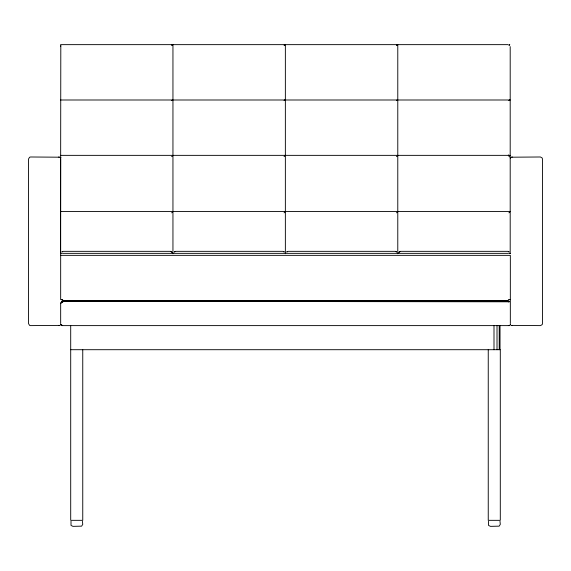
<?xml version="1.0" encoding="UTF-8"?>
<svg xmlns="http://www.w3.org/2000/svg" width="571" height="571" viewBox="0 0 571 571"><rect width="100%" height="100%" fill="white"/><g stroke="black" fill="none" stroke-linecap="round" stroke-linejoin="round"><path stroke-width="0.86" d="M60.819 303.536L61.747 301.795M60.533 253.717L60.804 45.644M60.669 157.996L60.804 157.489L60.669 158.067M61.804 301.252L62.674 301.524L61.675 301.795L60.669 303.529L60.669 323.607M60.533 46.651L60.833 45.601M71.011 521.273L71.011 525.413L72.924 526.355L81.617 526.155L82.752 524.349L82.445 521.273M488.555 521.273L488.555 525.413L490.468 526.355L499.161 526.155L500.296 524.349L499.989 521.273M62.011 302.53L62.289 301.795M398.886 252.211L400.549 251.34L507.733 251.34L509.039 251.825M398.886 252.311L400.043 251.604M171.664 156.64L172.535 155.769M171.664 212.847L172.535 211.977M284.08 156.64L284.95 155.769M284.08 212.847L284.95 211.977M396.495 156.64L397.366 155.769M396.495 212.847L397.366 211.977M508.911 156.64L509.782 155.769M508.911 212.847L509.782 211.977M61.989 251.825L63.302 251.34L170.486 251.34L172.142 252.211M174.405 251.825L175.718 251.34L282.902 251.34L284.208 251.825M286.82 251.825L288.134 251.34L395.318 251.34L396.624 251.825M61.989 251.954L62.382 251.725M174.405 251.954L175.211 251.604M286.82 251.954L287.627 251.604M508.276 301.524L508.825 301.252M58.663 325.613L59.634 325.399L30.556 325.613L29.556 325.349L28.55 323.607L28.55 158.995L29.556 157.261L30.556 156.989L59.634 157.203L58.663 156.989M512.337 156.989L511.366 157.203L540.444 156.989L542.179 157.996L542.45 158.995L542.45 323.607L542.179 324.613L540.444 325.613L511.366 325.399L512.337 325.613M508.34 301.524L509.339 301.26L61.675 301.252L509.325 301.795L508.326 301.795L508.311 301.252M60.533 44.645L508.19 44.645M60.533 99.996L510.196 99.996M60.533 155.355L510.196 155.355M60.533 211.563L510.196 211.563M60.833 253.346L61.925 253.346M62.689 253.346L508.34 253.346M509.104 253.346L510.196 253.346M60.683 255.351L510.346 255.351L510.331 323.607M61.268 299.518L62.674 299.518L60.669 299.518L60.669 158.995M508.326 299.518L510.331 299.518M62.689 300.524L508.34 300.524M61.675 301.795L62.674 301.795M60.94 302.53L61.447 302.53M61.675 325.342L62.674 325.613L60.94 324.613L61.968 325.342M61.675 325.613L509.325 325.613M70.704 349.702L500.296 349.702L500.296 520.331L488.248 520.331L488.248 349.702M395.817 251.604L396.624 251.954M283.402 251.604L284.208 251.954M170.986 251.604L172.142 252.311M508.654 251.725L509.039 251.954M61.068 324.613L61.747 325.342M510.331 158.067L510.196 157.489L510.331 157.996M510.196 46.651L510.196 253.717M500.025 325.613L500.025 349.702M499.218 325.613L499.218 349.702M497.013 325.613L497.013 349.702M494.001 325.613L494.001 349.702M397.78 44.645L397.78 253.717M285.364 44.645L285.364 253.717M172.949 44.645L172.949 253.717M82.752 349.702L82.752 520.331L70.704 520.331L70.704 325.613M62.689 301.26L62.674 302.53M510.196 325.006L510.331 324.613L510.196 325.006M172.171 44.852L171.664 45.273L172.535 44.645L172.171 44.852M172.171 100.211L171.664 100.624L172.535 99.996L172.171 100.211M284.586 44.852L284.08 45.273L284.95 44.645L284.586 44.852M284.586 100.211L284.08 100.624L284.95 99.996L284.586 100.211M397.002 44.852L396.495 45.273L397.366 44.645L397.002 44.852M397.002 100.211L396.495 100.624L397.366 99.996L397.002 100.211M509.418 44.852L508.911 45.273L509.782 44.645L509.418 44.852M509.418 100.211L508.911 100.624L509.782 99.996L509.418 100.211M509.325 325.342L508.326 325.613L509.325 325.342M509.325 155.526L508.326 155.176L509.325 155.526M60.804 325.006L60.669 324.542L60.804 325.006"/></g></svg>
